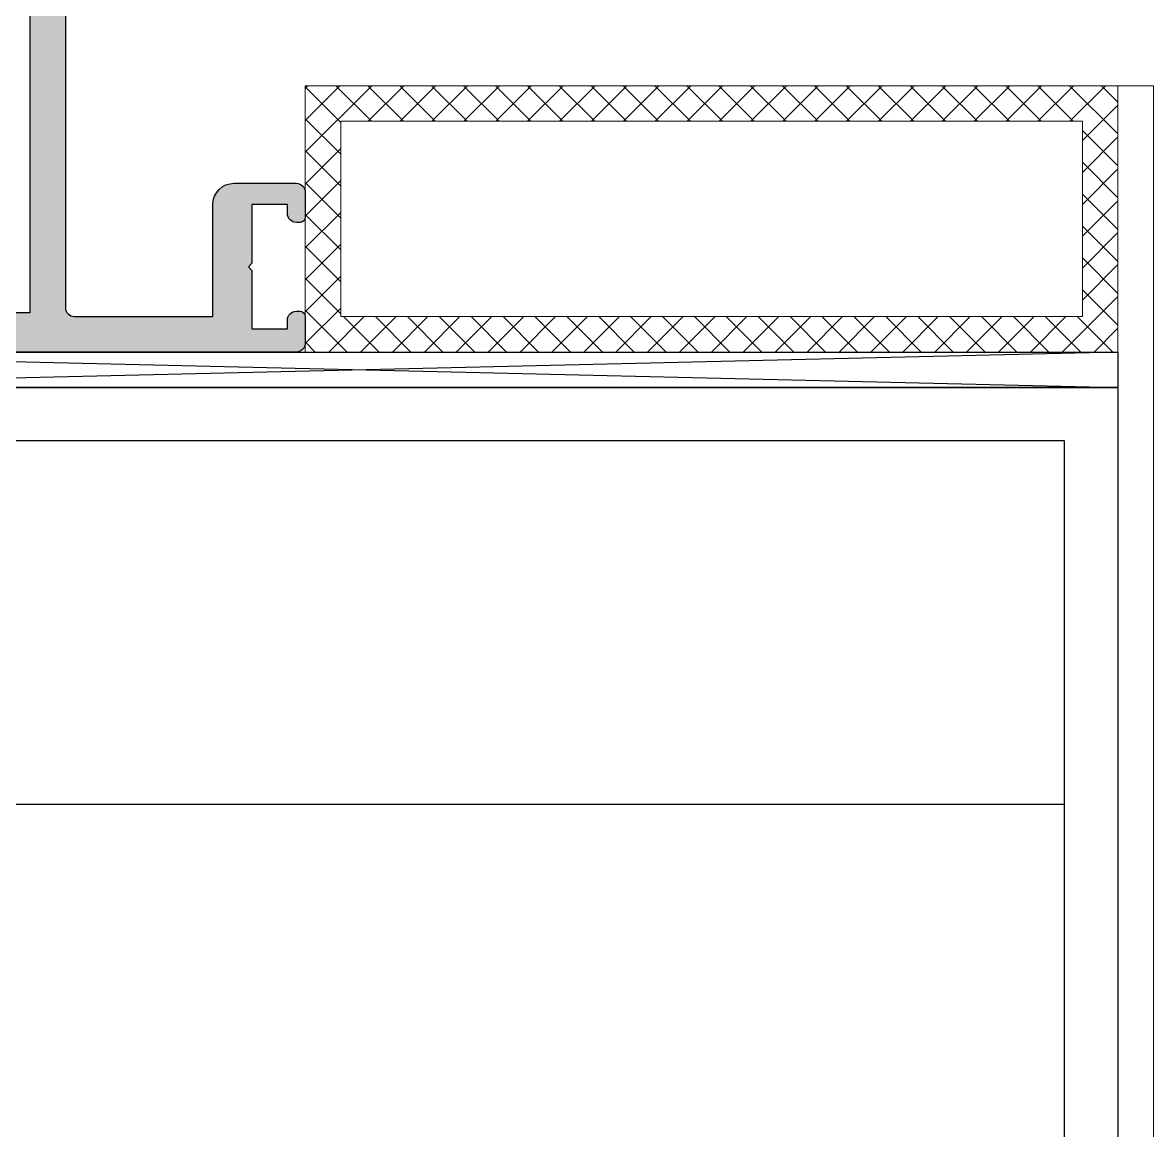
# Model space of a CAD drawing. Header units: inches. Extents: x -772 to 6765, y -813 to 4093.
# Drawn here: x 6010.06 to 6016.43, y 2704.99 to 2711.23 of the extents above; entities that cross this region are included whole.
import ezdxf

# ---------------------------------------------------------------- set-up
doc = ezdxf.new("R2010")
doc.units = ezdxf.units.IN
doc.header["$MEASUREMENT"] = 0
for name, color, linetype in [('aksoy_block', 7, 'Continuous'), ('aksoy_detaytarama', 252, 'Continuous'), ('aksoy_pvc', 245, 'Continuous'), ('H_FAC_Giydirme', 100, 'Continuous'), ('H_FAC_Metal', 181, 'Continuous'), ('H_GEN_YalitimIsi', 32, 'BATTING')]:
    doc.layers.add(name, color=color, linetype=linetype)
doc.linetypes.add('BATTING', pattern='A,0.00254,-2.54,[134,ltypeshp.shx,S=2.54,R=0,X=-2.54,Y=0],-5.08,[134,ltypeshp.shx,S=2.54,R=180,X=2.54,Y=0],-2.54', length=10.16254)

# ---------------------------------------------------------------- blocks, each defined once
blk = doc.blocks.new('RYN_0342506', base_point=(58, 24.6))
at = {"layer": 'aksoy_detaytarama', "ltscale": 0.1, "extrusion": (0, 0, -1)}
h = blk.add_hatch(color=256, dxfattribs=at)
h.dxf.hatch_style = 1
h.paths.add_polyline_path([(-88.14999999990687, 52.99999999976717), (-88.14999999990687, 46.1999999997206), (-74.44999999995343, 46.1999999997206), (-74.44999999995343, 52.99999999976717)], flags=16)
edge = h.paths.add_edge_path()
edge.add_arc((-87.64998842345085, 72.09998842305504), 0.5000115766671682, 450.0013265422685, 539.9986734577313)
edge.add_line((-88.14999999990687, 72.0999999998603), (-88.14999999990687, 54.69999999983702))
edge.add_line((-88.14999999990687, 54.6999999997206), (-58.49999999990541, 54.6999999997206))
edge.add_arc((-58.5, 54.1999999997206), 0.5, 360, 450, ccw=False)
edge.add_line((-58, 54.1999999997206), (-58, 52.49999999976717))
edge.add_line((-58, 52.49999999976717), (-58.11028856829944, 52.49999999976717))
edge.add_line((-58.11028856830671, 52.49999999976717), (-58.32679491925228, 52.12499999976717))
edge.add_arc((-58.5, 52.2249999998603), 0.199999999999917, 210.0000000000001, 329.99999999999994, ccw=False)
edge.add_line((-58.67320508067496, 52.12499999976717), (-58.82679491916133, 52.3910254035145))
edge.add_arc((-59, 52.2910254036542), 0.1999999999999153, 389.9999999999992, 510.0000000000007)
edge.add_line((-59.17320508067496, 52.3910254035145), (-59.32679491916133, 52.12499999976717))
edge.add_arc((-59.5, 52.2249999998603), 0.199999999999917, 210.0000000000001, 329.99999999999994, ccw=False)
edge.add_line((-59.67320508067496, 52.12499999976717), (-59.82679491916133, 52.3910254035145))
edge.add_arc((-60, 52.2910254036542), 0.1999999999999153, 389.9999999999992, 510.0000000000007)
edge.add_line((-60.17320508067496, 52.3910254035145), (-60.32679491916133, 52.12499999976717))
edge.add_arc((-60.5, 52.2249999998603), 0.199999999999917, 210.0000000000001, 329.99999999999994, ccw=False)
edge.add_line((-60.67320508067496, 52.12499999976717), (-60.82679491916133, 52.3910254035145))
edge.add_arc((-61, 52.2910254036542), 0.1999999999999153, 389.9999999999992, 510.0000000000007)
edge.add_line((-61.17320508067496, 52.3910254035145), (-61.32679491916133, 52.12499999976717))
edge.add_arc((-61.5, 52.2249999998603), 0.199999999999917, 210.0000000000001, 329.99999999999994, ccw=False)
edge.add_line((-61.67320508067496, 52.12499999976717), (-61.82679491916133, 52.3910254035145))
edge.add_arc((-62, 52.2910254036542), 0.1999999999999153, 389.9999999999992, 510.0000000000007)
edge.add_line((-62.17320508067496, 52.3910254035145), (-62.32679491916133, 52.12499999976717))
edge.add_arc((-62.5, 52.2249999998603), 0.199999999999917, 210.0000000000001, 329.99999999999994, ccw=False)
edge.add_line((-62.67320508067496, 52.12499999976717), (-62.82679491916133, 52.3910254035145))
edge.add_arc((-63, 52.2910254036542), 0.1999999999999153, 389.9999999999992, 510.0000000000007)
edge.add_line((-63.17320508067496, 52.3910254035145), (-63.32679491916133, 52.12499999976717))
edge.add_arc((-63.5, 52.2249999998603), 0.199999999999917, 210.0000000000001, 329.99999999999994, ccw=False)
edge.add_line((-63.67320508067496, 52.12499999976717), (-63.82679491916133, 52.3910254035145))
edge.add_arc((-64, 52.2910254036542), 0.1999999999999153, 389.9999999999992, 510.0000000000007)
edge.add_line((-64.17320508067496, 52.3910254035145), (-64.32679491916133, 52.12499999976717))
edge.add_arc((-64.5, 52.2249999998603), 0.199999999999917, 210.0000000000001, 329.99999999999994, ccw=False)
edge.add_line((-64.67320508067496, 52.12499999976717), (-64.82679491916133, 52.3910254035145))
edge.add_arc((-65, 52.2910254036542), 0.1999999999999153, 389.9999999999992, 510.0000000000007)
edge.add_line((-65.17320508067496, 52.3910254035145), (-65.32679491916133, 52.12499999976717))
edge.add_arc((-65.5, 52.2249999998603), 0.199999999999917, 210.0000000000001, 329.99999999999994, ccw=False)
edge.add_line((-65.67320508067496, 52.12499999976717), (-65.82679491916133, 52.3910254035145))
edge.add_arc((-66, 52.2910254036542), 0.1999999999999153, 389.9999999999992, 510.0000000000007)
edge.add_line((-66.17320508067496, 52.3910254035145), (-66.32679491916133, 52.12499999976717))
edge.add_arc((-66.5, 52.2249999998603), 0.199999999999917, 210.0000000000001, 329.99999999999994, ccw=False)
edge.add_line((-66.67320508067496, 52.12499999976717), (-66.82679491916133, 52.3910254035145))
edge.add_arc((-67, 52.2910254036542), 0.1999999999999153, 389.9999999999992, 510.0000000000007)
edge.add_line((-67.17320508067496, 52.3910254035145), (-67.32679491916133, 52.12499999976717))
edge.add_arc((-67.5, 52.2249999998603), 0.199999999999917, 210.0000000000001, 329.99999999999994, ccw=False)
edge.add_line((-67.67320508067496, 52.12499999976717), (-67.82679491916133, 52.3910254035145))
edge.add_arc((-68, 52.2910254036542), 0.1999999999999153, 389.9999999999992, 510.0000000000007)
edge.add_line((-68.17320508067496, 52.3910254035145), (-68.32679491916133, 52.12499999976717))
edge.add_arc((-68.5, 52.2249999998603), 0.199999999999917, 210.0000000000001, 329.99999999999994, ccw=False)
edge.add_line((-68.67320508067496, 52.12499999976717), (-68.82679491916133, 52.3910254035145))
edge.add_arc((-69, 52.2910254036542), 0.1999999999999153, 389.9999999999992, 510.0000000000007)
edge.add_line((-69.17320508067496, 52.3910254035145), (-69.32679491916133, 52.12499999976717))
edge.add_arc((-69.5, 52.2249999998603), 0.199999999999917, 210.0000000000001, 329.99999999999994, ccw=False)
edge.add_line((-69.67320508067496, 52.12499999976717), (-69.8267949174442, 52.3910254035145))
edge.add_arc((-69.99999999825377, 52.2910254036542), 0.1999999999999117, 389.9999999999974, 510.0000000000026)
edge.add_line((-70.17320507904515, 52.3910254035145), (-70.32679491924864, 52.12499999976717))
edge.add_arc((-70.5, 52.2249999998603), 0.199999999999917, 210.0000000000001, 329.99999999999994, ccw=False)
edge.add_line((-70.67320508067496, 52.12499999976717), (-70.88971143162053, 52.49999999976717))
edge.add_line((-70.88971143169329, 52.49999999976717), (-70.99999999998909, 52.49999999976717))
edge.add_arc((-71, 51.49999999976717), 0.9999999999999929, 449.9999999999995, 540.0000000000005)
edge.add_line((-72, 51.49999999976717), (-72, 47.6999999997206))
edge.add_arc((-71, 47.6999999997206), 1.000000000000007, 540.0000000000005, 629.9999999999995)
edge.add_line((-71, 46.6999999997206), (-70.3897114317042, 46.6999999997206))
edge.add_line((-70.38971143169329, 46.6999999997206), (-70.17320508074772, 47.0749999997206))
edge.add_arc((-70, 46.9749999998603), 0.199999999999917, 390.00000000000006, 509.9999999999999, ccw=False)
edge.add_line((-69.82679491920862, 47.0749999997206), (-69.67320508072225, 46.80897459597327))
edge.add_arc((-69.5, 46.9089745960664), 0.1999999999999135, 569.9999999999984, 690.0000000000016)
edge.add_line((-69.32679491920862, 46.80897459597327), (-69.17320508072225, 47.0749999997206))
edge.add_arc((-69, 46.9749999998603), 0.199999999999917, 390.00000000000006, 509.9999999999999, ccw=False)
edge.add_line((-68.82679491920862, 47.0749999997206), (-68.67320508072225, 46.80897459597327))
edge.add_arc((-68.5, 46.9089745960664), 0.1999999999999135, 569.9999999999984, 690.0000000000016)
edge.add_line((-68.32679491920862, 46.80897459597327), (-68.17320508072225, 47.0749999997206))
edge.add_arc((-68, 46.9749999998603), 0.199999999999917, 390.00000000000006, 509.9999999999999, ccw=False)
edge.add_line((-67.82679491920862, 47.0749999997206), (-67.67320508072225, 46.80897459597327))
edge.add_arc((-67.5, 46.9089745960664), 0.1999999999999135, 569.9999999999984, 690.0000000000016)
edge.add_line((-67.32679491920862, 46.80897459597327), (-67.17320508072225, 47.0749999997206))
edge.add_arc((-67, 46.9749999998603), 0.199999999999917, 390.00000000000006, 509.9999999999999, ccw=False)
edge.add_line((-66.82679491920862, 47.0749999997206), (-66.67320508072225, 46.80897459597327))
edge.add_arc((-66.5, 46.9089745960664), 0.1999999999999135, 569.9999999999984, 690.0000000000016)
edge.add_line((-66.32679491920862, 46.80897459597327), (-66.17320508072225, 47.0749999997206))
edge.add_arc((-66, 46.9749999998603), 0.199999999999917, 390.00000000000006, 509.9999999999999, ccw=False)
edge.add_line((-65.82679491920862, 47.0749999997206), (-65.67320508072225, 46.80897459597327))
edge.add_arc((-65.5, 46.9089745960664), 0.1999999999999135, 569.9999999999984, 690.0000000000016)
edge.add_line((-65.32679491920862, 46.80897459597327), (-65.17320508072225, 47.0749999997206))
edge.add_arc((-65, 46.9749999998603), 0.199999999999917, 390.00000000000006, 509.9999999999999, ccw=False)
edge.add_line((-64.82679491920862, 47.0749999997206), (-64.67320508072225, 46.80897459597327))
edge.add_arc((-64.5, 46.9089745960664), 0.1999999999999135, 569.9999999999984, 690.0000000000016)
edge.add_line((-64.32679491920862, 46.80897459597327), (-64.17320508072225, 47.0749999997206))
edge.add_arc((-64, 46.9749999998603), 0.199999999999917, 390.00000000000006, 509.9999999999999, ccw=False)
edge.add_line((-63.82679491920862, 47.0749999997206), (-63.67320508072225, 46.80897459597327))
edge.add_arc((-63.5, 46.9089745960664), 0.1999999999999135, 569.9999999999984, 690.0000000000016)
edge.add_line((-63.32679491920862, 46.80897459597327), (-63.17320508072225, 47.0749999997206))
edge.add_arc((-63, 46.9749999998603), 0.199999999999917, 390.00000000000006, 509.9999999999999, ccw=False)
edge.add_line((-62.82679491920862, 47.0749999997206), (-62.67320508072225, 46.80897459597327))
edge.add_arc((-62.5, 46.9089745960664), 0.1999999999999135, 569.9999999999984, 690.0000000000016)
edge.add_line((-62.32679491920862, 46.80897459597327), (-62.17320508072225, 47.0749999997206))
edge.add_arc((-62, 46.9749999998603), 0.199999999999917, 390.00000000000006, 509.9999999999999, ccw=False)
edge.add_line((-61.82679491920862, 47.0749999997206), (-61.67320508072225, 46.80897459597327))
edge.add_arc((-61.5, 46.9089745960664), 0.1999999999999135, 569.9999999999984, 690.0000000000016)
edge.add_line((-61.32679491920862, 46.80897459597327), (-61.17320508072225, 47.0749999997206))
edge.add_arc((-61, 46.9749999998603), 0.199999999999917, 390.00000000000006, 509.9999999999999, ccw=False)
edge.add_line((-60.82679491920862, 47.0749999997206), (-60.67320508072225, 46.80897459597327))
edge.add_arc((-60.5, 46.9089745960664), 0.1999999999999135, 569.9999999999984, 690.0000000000016)
edge.add_line((-60.32679491920862, 46.80897459597327), (-60.17320508072225, 47.0749999997206))
edge.add_arc((-60, 46.9749999998603), 0.199999999999917, 390.00000000000006, 509.9999999999999, ccw=False)
edge.add_line((-59.82679491920862, 47.0749999997206), (-59.67320508072225, 46.80897459597327))
edge.add_arc((-59.5, 46.9089745960664), 0.1999999999999135, 569.9999999999984, 690.0000000000016)
edge.add_line((-59.32679491920862, 46.80897459597327), (-59.17320508072225, 47.0749999997206))
edge.add_arc((-59, 46.9749999998603), 0.199999999999917, 390.00000000000006, 509.9999999999999, ccw=False)
edge.add_line((-58.82679491920862, 47.0749999997206), (-58.61028856826306, 46.6999999997206))
edge.add_line((-58.61028856830671, 46.6999999997206), (-58.00000000000728, 46.6999999997206))
edge.add_line((-58, 46.6999999997206), (-58, 44.99999999976717))
edge.add_arc((-58.5, 44.99999999976717), 0.5000000000000142, 270.0000000000016, 359.99999999999835, ccw=False)
edge.add_line((-58.5, 44.49999999976717), (-88.15000000000146, 44.49999999976718))
edge.add_line((-88.14999999990687, 44.49999999976717), (-88.14999999990687, 27.09999999974389))
edge.add_arc((-87.64998842345085, 27.1000115761999), 0.5000115766671673, 540.0013265422685, 629.9986734577316)
edge.add_line((-87.64999999990687, 26.5999999998603), (-79.8499999999076, 26.5999999998603))
edge.add_line((-79.84999999997672, 26.5999999998603), (-79.84999999997672, 32.90099999983795))
edge.add_arc((-78.64999999990687, 32.90099999983795), 1.200000000035305, 450.00000000165096, 540.0000000016495, ccw=False)
edge.add_line((-78.64999999990687, 34.10099999979138), (-75.14999999760039, 34.10099999979138))
edge.add_arc((-75.14999999769498, 33.60099999979138), 0.4999999999997726, 359.9999999999739, 450.00000000002603, ccw=False)
edge.add_line((-74.64999999769498, 33.60099999979138), (-74.64999999769498, 32.20163505629171))
edge.add_arc((-74.9499884248944, 32.19899999978952), 0.2999999999957435, 269.9999999913433, 360.50326520220784, ccw=False)
edge.add_line((-74.9499884248944, 31.89899999974295), (-75.14998842477507, 31.89899999974295))
edge.add_arc((-75.14998842484783, 32.39899999974295), 0.5000000000195541, 539.99999996222, 629.9999999977592, ccw=False)
edge.add_line((-75.64998842484783, 32.39899999997579), (-75.64998842456771, 32.89899999962654))
edge.add_line((-75.64998842449859, 32.89899999974295), (-77.6499999999287, 32.89886030764319))
edge.add_line((-77.64999999990687, 32.89886030764319), (-77.64999967836047, 29.59892105893232))
edge.add_line((-77.64999967836775, 29.59892105893232), (-77.84999967836848, 29.39892105897889))
edge.add_line((-77.8499996784376, 29.39892105897889), (-77.65000032152966, 29.19892105902545))
edge.add_line((-77.6500003215624, 29.19892105902545), (-77.65000000001237, 25.89899999974295))
edge.add_line((-77.64999999990687, 25.89899999974295), (-75.64999999990687, 25.89899999974295))
edge.add_line((-75.64999999990687, 25.89899999974295), (-75.64999999760039, 26.39899999974295))
edge.add_arc((-75.14999999769498, 26.39899999974295), 0.4999999999997726, 449.9999999999739, 540.0000000000261, ccw=False)
edge.add_line((-75.14999999769498, 26.89899999974295), (-74.94999999769789, 26.89899999974295))
edge.add_arc((-74.94999999762513, 26.59899999969639), 0.300000000025193, 359.999999995918, 449.99999999574385, ccw=False)
edge.add_line((-74.64999999769498, 26.59899999969639), (-74.65000000000146, 25.09999999892898))
edge.add_arc((-75.14999999990687, 25.0999999998603), 0.49999999997695, 269.99999999735866, 359.9999999092598, ccw=False)
edge.add_line((-75.14999999990687, 24.5999999998603), (-220.6499999999069, 24.59999999986033))
edge.add_arc((-220.6499969592551, 25.10000304039568), 0.5000030407071934, 540.0003484361993, 629.9996515638006, ccw=False)
edge.add_line((-221.1499999999069, 25.0999999998603), (-221.1499999999069, 74.0999999998603))
edge.add_arc((-220.6499969592551, 74.0999969590921), 0.5000030407071934, 450.0003484361994, 539.9996515638006, ccw=False)
edge.add_line((-220.6499999999069, 74.5999999998603), (-75.14999999990687, 74.59999999986027))
edge.add_arc((-75.14999999990687, 74.0999999998603), 0.4999999999769536, 360.00000009074057, 450.0000000026409, ccw=False)
edge.add_line((-74.64999999990687, 74.1000000005588), (-74.64999999760039, 72.60099999979138))
edge.add_arc((-74.94999999762513, 72.60099999979138), 0.3000000000251944, 270.0000000042559, 360.0000000040817, ccw=False)
edge.add_line((-74.94999999762513, 72.30099999974482), (-75.14999999762222, 72.30099999974482))
edge.add_arc((-75.14999999769498, 72.80099999974482), 0.4999999999997726, 179.9999999999739, 270.00000000002603, ccw=False)
edge.add_line((-75.64999999769498, 72.80099999974482), (-75.65000000000146, 73.30099999974482))
edge.add_line((-75.64999999990687, 73.30099999974482), (-77.64999999990687, 73.30099999974482))
edge.add_line((-77.64999999990687, 73.30099999974482), (-77.6500003214569, 70.00107894046232))
edge.add_line((-77.6500003215624, 70.00107894046232), (-77.84999967847034, 69.80107894050889))
edge.add_line((-77.8499996784376, 69.80107894050889), (-77.64999967843687, 69.60107894055545))
edge.add_line((-77.64999967836775, 69.60107894055545), (-77.64999999991414, 66.30113969184458))
edge.add_line((-77.64999999990687, 66.30113969184458), (-75.64998842447676, 66.30099999974482))
edge.add_line((-75.64998842449859, 66.30099999974482), (-75.64998842477871, 66.80099999939557))
edge.add_arc((-75.14998842484783, 66.80099999974482), 0.5000000000195541, 450.0000000022407, 540.00000003778, ccw=False)
edge.add_line((-75.14998842484783, 67.30099999974482), (-74.94998842496716, 67.30099999974482))
edge.add_arc((-74.9499884248944, 67.00099999969825), 0.2999999999957454, 359.496734797793, 450.00000000865623, ccw=False)
edge.add_line((-74.64999999769498, 66.99836494331248), (-74.64999999769498, 65.5989999998128))
edge.add_arc((-75.14999999769498, 65.59899999969639), 0.4999999999997726, 269.9999999999739, 360.00000000002603, ccw=False)
edge.add_line((-75.14999999769498, 65.09899999969639), (-78.65000000000146, 65.09899999969639))
edge.add_arc((-78.64999999990687, 66.29899999988265), 1.200000000035288, 539.9999999983498, 629.9999999983497, ccw=False)
edge.add_line((-79.84999999997672, 66.29899999988265), (-79.84999999997672, 72.5999999998603))
edge.add_line((-79.84999999997672, 72.5999999998603), (-87.64999999997599, 72.5999999998603))
h.paths.add_polyline_path([(-218.6499999999069, 72.39999999967404), (-203.1499999999069, 72.39999999967404), (-202.1499999999069, 72.0999999998603), (-184.1499999999069, 72.0999999998603), (-183.1499999999069, 72.39999999967404), (-132.1499999999069, 72.39999999967404), (-131.1499999999069, 72.0999999998603), (-127.1499999999069, 72.0999999998603), (-126.1499999999069, 72.39999999967404), (-90.14999999990687, 72.39999999967404), (-90.14999999990687, 26.7999999995809), (-126.1499999999069, 26.7999999995809), (-127.1499999999069, 27.0999999998603), (-131.1499999999069, 27.0999999998603), (-132.1499999999069, 26.7999999995809), (-183.1539999999804, 26.7999999995809), (-183.1499999999069, 26.7999999995809), (-184.1499999999069, 27.0999999998603), (-202.1499999999069, 27.0999999998603), (-203.1499999999069, 26.7999999995809), (-218.6499999999069, 26.7999999995809)], flags=16)
at = {"layer": 'H_FAC_Giydirme', "extrusion": (0, 0, -1)}
blk.add_lwpolyline([(-88.14999999990687, 44.49999999976717), (-88.14999999990687, 27.0999999998603, 0.414199999999907), (-87.64999999990687, 26.5999999998603), (-79.84999999997672, 26.5999999998603), (-79.84999999997672, 32.90099999983795, -0.4142135623730868), (-78.64999999990687, 34.10099999979138), (-75.14999999769498, 34.10099999979138, -0.4142135623733614), (-74.64999999769498, 33.60099999979138), (-74.64999999769498, 32.20163505640812, -0.4167885757908597), (-74.9499884248944, 31.89899999974295), (-75.14998842484783, 31.89899999974295, -0.4142135625547695), (-75.64998842484783, 32.39899999997579), (-75.64998842449859, 32.89899999974295), (-77.64999999990687, 32.89886030764319), (-77.64999967836775, 29.59892105893232), (-77.8499996784376, 29.39892105897889), (-77.6500003215624, 29.19892105902545), (-77.64999999990687, 25.89899999974295), (-75.64999999990687, 25.89899999974295), (-75.64999999769498, 26.39899999974295, -0.4142135623733614), (-75.14999999769498, 26.89899999974295), (-74.94999999762513, 26.89899999974295, -0.4142135623722022), (-74.64999999769498, 26.59899999969639), (-74.64999999990687, 25.09999999892898, -0.4142135619227382), (-75.14999999990687, 24.5999999998603), (-220.6499999999069, 24.5999999998603, -0.414210000000009)], format="xyb", dxfattribs=at)
blk.add_lwpolyline([(-218.6499999999069, 72.39999999967404), (-203.1499999999069, 72.39999999967404), (-202.1499999999069, 72.0999999998603), (-184.1499999999069, 72.0999999998603), (-183.1499999999069, 72.39999999967404), (-132.1499999999069, 72.39999999967404), (-131.1499999999069, 72.0999999998603), (-127.1499999999069, 72.0999999998603), (-126.1499999999069, 72.39999999967404), (-90.14999999990687, 72.39999999967404), (-90.14999999990687, 26.7999999995809), (-126.1499999999069, 26.7999999995809), (-127.1499999999069, 27.0999999998603), (-131.1499999999069, 27.0999999998603), (-132.1499999999069, 26.7999999995809), (-183.1539999999804, 26.7999999995809), (-183.1499999999069, 26.7999999995809), (-184.1499999999069, 27.0999999998603), (-202.1499999999069, 27.0999999998603), (-203.1499999999069, 26.7999999995809), (-218.6499999999069, 26.7999999995809)], close=True, dxfattribs=at)
blk = doc.blocks.new('serpl1')
at = {"layer": 'aksoy_pvc', "ltscale": 0.1}
for p, q in [((-47.30251146364026, 43.89786040782928), (-45.30251146364026, 128.6374561105622)), ((-47.30251146364026, 128.6374561105622), (-45.30251146364026, 43.89786040782928))]:
    blk.add_line(p, q, dxfattribs=at)
blk.add_lwpolyline([(-45.30251146364026, 128.6374561105622), (-47.30251146364026, 128.6374561105622), (-47.30251146364026, 43.89786040782928), (-45.30251146364026, 43.89786040782928)], close=True, dxfattribs=at)
at = {"layer": 'H_FAC_Metal'}
blk.add_lwpolyline([(-45.30251146340743, 43.89745612104889), (14.69748853659257, 43.89745612104889), (14.69748853659257, 46.89745612104889), (-42.30251146340743, 46.89745612104889), (-42.30251146340743, 128.8974561210489), (-45.30251146340743, 128.8974561210489)], close=True, dxfattribs=at)
blk = doc.blocks.new('dt-p121b')
at = {"layer": 'aksoy_detaytarama', "lineweight": 5}
h = blk.add_hatch(dxfattribs=at)
h.set_pattern_fill('ANSI37', color=256, scale=0.4)
h.set_pattern_definition([(45, (-1638270.757885489, -771837.7606574968), (-0.8980256121069152, 0.8980256121069154), []), (135, (-1638270.757885489, -771837.7606574968), (-0.8980256121069154, -0.8980256121069152), [])])
h.paths.add_polyline_path([(12, -148.5), (23, -148.4999999998836), (23, -190.2598474286497), (12, -190.2598474287661)], flags=16)
h.paths.add_polyline_path([(10, -146.4999999998836), (25, -146.4999999998836), (25, -192.2598474286497), (10, -192.2598474286497)])
at = {"layer": 'aksoy_pvc', "lineweight": 5}
for points in [[(10, -146.4999999998836), (25, -146.4999999998836), (25, -192.2598474286497), (10, -192.2598474286497)], [(12, -148.5), (23, -148.4999999998836), (23, -190.2598474286497), (12, -190.2598474287661)]]:
    blk.add_lwpolyline(points, close=True, dxfattribs=at)
at = {"layer": 'H_FAC_Metal', "lineweight": 5}
blk.add_lwpolyline([(157.0000000002328, -192.2598474286497), (10, -192.2596948554274), (10, -194.2596948554274), (157.0000000002328, -194.2598474286497)], dxfattribs=at)
at = {"layer": 'H_GEN_YalitimIsi', "ltscale": 2.5}
blk.add_line((50.4887380329892, -189.2602517155465), (50.48873803322203, -4.000000001164153), dxfattribs=at)
blk.add_blockref('serpl1', (72.30251146364026, -236.1577078365954))
at = {"layer": 'aksoy_block', "zscale": -1, "rotation": 90}
blk.add_blockref('RYN_0342506', (25, -163.1499999999069), dxfattribs=at)

msp = doc.modelspace()

# ---------------------------------------------------------------- block references
at = {"layer": 'aksoy_block', "lineweight": 5, "xscale": -0.1, "yscale": 0.1, "zscale": 0.1, "rotation": 90}
msp.add_blockref('dt-p121b', (5996.999563628538, 2711.875041968137), dxfattribs=at)

doc.saveas('drawing.dxf')
